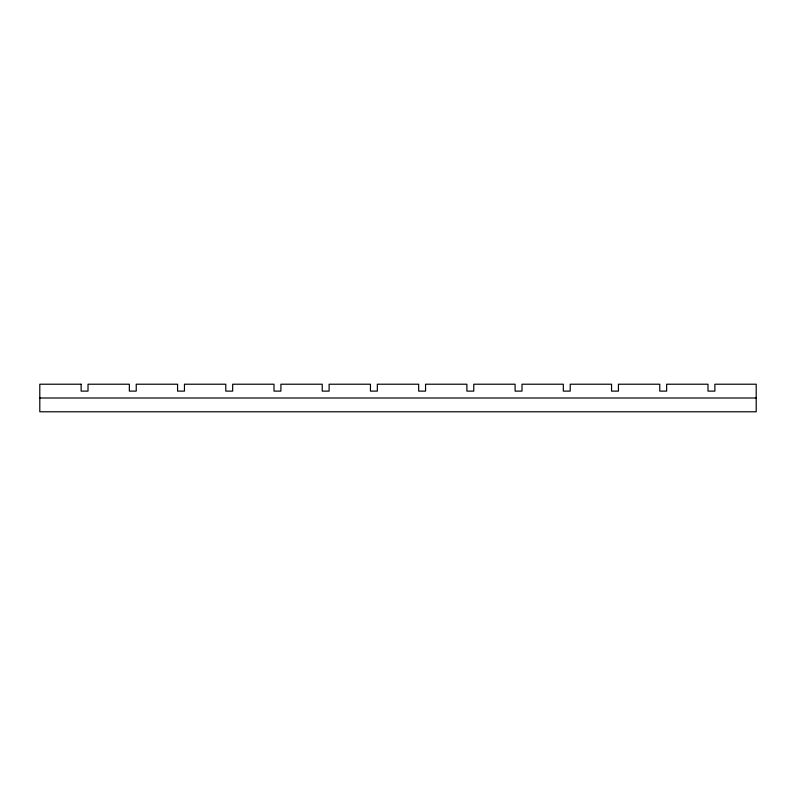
<?xml version="1.0" encoding="UTF-8"?>
<svg xmlns="http://www.w3.org/2000/svg" width="796" height="796" viewBox="0 0 796 796"><rect width="100%" height="100%" fill="white"/><g stroke="black" fill="none" stroke-linecap="round" stroke-linejoin="round"><path stroke-width="1.19" d="M39.8 398L756.2 398M81.132 384.219L39.8 384.219L39.8 411.781L756.2 411.781L756.2 384.219L714.868 384.219L714.868 391.115L707.982 391.115L707.982 384.219L666.65 384.219L666.65 391.115L659.765 391.115L659.765 384.219L618.432 384.219L618.432 391.115L611.547 391.115L611.547 384.219L570.215 384.219L570.215 391.115L563.319 391.115L563.319 384.219L521.997 384.219L521.997 391.115L515.102 391.115L515.102 384.219L473.769 384.219L473.769 391.115L466.884 391.115L466.884 384.219L425.552 384.219L425.552 391.115L418.666 391.115L418.666 384.219L377.334 384.219L377.334 391.115L370.448 391.115L370.448 384.219L329.116 384.219L329.116 391.115L322.231 391.115L322.231 384.219L280.898 384.219L280.898 391.115L274.003 391.115L274.003 384.219L232.681 384.219L232.681 391.115L225.785 391.115L225.785 384.219L184.453 384.219L184.453 391.115L177.568 391.115L177.568 384.219L136.235 384.219L136.235 391.115L129.35 391.115L129.35 384.219L88.018 384.219L88.018 391.115L81.132 391.115L81.132 384.219"/></g></svg>
